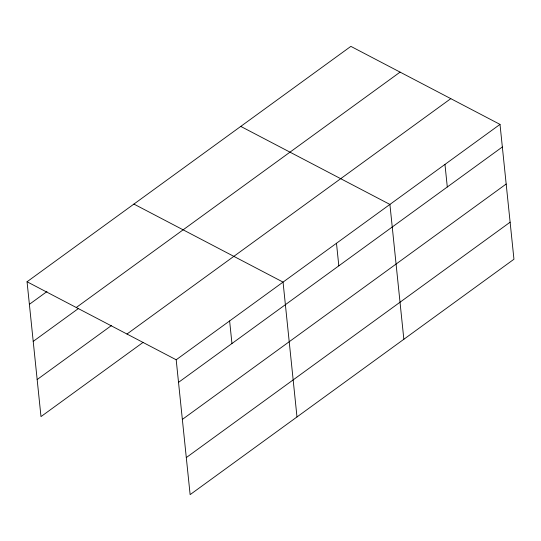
<?xml version="1.0" encoding="UTF-8"?>
<svg xmlns="http://www.w3.org/2000/svg" width="541" height="541" viewBox="0 0 541 541"><rect width="100%" height="100%" fill="white"/><g stroke="black" fill="none" stroke-linecap="round" stroke-linejoin="round"><path stroke-width="0.81" d="M27.05 281.76L350.872 46.37L500.012 124.396L513.95 259.24L190.128 494.63L176.19 359.779L27.05 281.76L40.988 416.604L143.115 342.365M29.383 304.333L46.966 291.552M76.267 307.504L400.09 72.122M33.211 341.385L78.526 308.444M37.153 379.552L111.554 325.472M126.973 334.034L450.802 98.651M176.19 359.779L500.012 124.396M178.523 382.359L502.346 146.976M182.351 419.41L506.18 184.021M186.293 457.578L510.122 222.195M240.772 126.405L389.912 204.43L403.85 339.275M133.911 204.079L283.051 282.104L296.989 416.949M444.966 164.41L447.299 186.99M336.482 243.267L338.815 265.847M229.621 320.941L231.954 343.521"/></g></svg>
